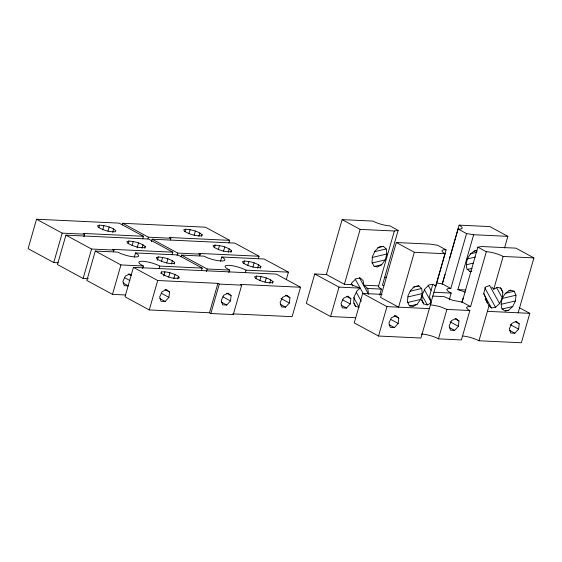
<?xml version="1.0" encoding="UTF-8"?>
<svg xmlns="http://www.w3.org/2000/svg" width="562" height="562" viewBox="0 0 562 562"><rect width="100%" height="100%" fill="white"/><g stroke="black" fill="none" stroke-linecap="round" stroke-linejoin="round"><path stroke-width="0.84" d="M485.118 298.998L489.024 305.707L491.462 307.955L495.551 307.302L499.59 303.578L502.309 297.979L502.835 292.275L501.002 288.278L497.398 287.259L493.752 289.226L491.778 287.042M505.343 311.025L508.687 310.238L512.734 306.515L515.445 300.916L515.972 295.212L514.146 291.214L510.535 290.196L508.884 290.589M168.923 297.361L169.52 292.05L166.478 289.535L162.102 291.706L159.678 296.926L161.034 301.267L165.144 301.464L168.923 297.361L161.336 293.252M230.504 300.937L231.101 295.626L228.067 293.111L223.683 295.282L221.259 300.501L222.615 304.85L226.732 305.04L230.504 300.937L222.959 296.855M289.346 303.03L289.943 297.72L286.908 295.205L282.524 297.375L280.101 302.595L281.457 306.936L285.573 307.133L289.346 303.03L281 298.513M350.238 303.965L350.836 298.654L347.801 296.139L343.417 298.303L340.993 303.529L342.349 307.871L346.466 308.067L350.238 303.965L342.651 299.855M398.177 323.452L398.767 318.141L395.732 315.626L391.356 317.797L388.932 323.017L390.281 327.358L394.398 327.555L398.177 323.452L390.59 319.342M458.388 326.29L458.985 320.979L455.944 318.464L451.567 320.628L449.143 325.855L450.499 330.196L454.609 330.393L458.388 326.29L450.085 321.794M518.6 329.121L519.197 323.817L516.162 321.295L511.778 323.466L509.355 328.686L510.71 333.034L514.82 333.224L518.6 329.121L510.254 324.604M432.677 284.512L429.579 296.265L430.97 302.974L420.917 338.029L378.521 336.034L354.243 322.883L362.68 293.462L382.055 294.376M142.727 238.801L143.451 236.279L119.165 223.128L36.537 219.236L28.1 248.664L53.755 262.552L58.062 262.756M53.755 262.552L62.192 233.132L84.609 234.185L83.886 236.707M172.098 254.705L172.822 252.183L148.544 239.033L65.909 235.148L57.472 264.569L83.127 278.457L88.297 278.703M83.127 278.457L91.564 249.036L113.981 250.09L113.503 251.776M98.828 227.666L99.551 225.144C105.277 225.643 111.416 226.872 115.927 230.652L115.301 231.769C109.379 232.169 103.436 230.23 98.35 227.28L97.479 225.769L99.551 225.144M201.477 270.61L202.194 268.088L177.915 254.944L135.519 252.942A12.497 2.852 16 0 1 135.723 256.925A12.497 2.852 16 0 1 119.896 253.167L117.964 252.12L95.287 251.052L86.85 280.473L112.498 294.369L125.431 294.973M102.698 229.802L103.9 225.594M107.946 231.193L109.147 226.985M112.667 232.232L113.629 228.875M122.277 224.983L122.762 223.297L205.39 227.188L229.675 240.339L228.952 242.861M112.498 294.369L120.935 264.941L143.352 265.995L142.629 268.517M128.199 243.571L128.923 241.049C134.655 241.555 140.788 242.777 145.298 246.563L144.82 248.242M132.07 245.706L133.271 241.498M134.318 257.15L135.519 252.942M137.079 247.933L138.526 242.889M300.551 287.245L276.265 274.094L133.426 267.372L124.989 296.792L149.267 309.943L209.478 312.781L210.855 313.519L233.272 314.572L241.709 285.152L240.339 284.407L300.551 287.245L292.114 316.666L232.773 313.877M142.046 248.144L143.008 244.779M147.932 238.871L148.41 237.192L170.834 238.246L170.349 239.925M151.41 241.73L152.133 239.208L234.761 243.093L259.047 256.244L258.323 258.766M157.332 260.318L158.301 256.953C164.027 257.459 170.167 258.682 174.67 262.468L174.192 264.147M159.081 268.615L159.805 266.093L202.194 268.088M161.442 261.611L162.65 257.41M149.267 309.943L157.704 280.515L217.916 283.353L219.292 284.098L241.709 285.152M161.09 273.561L161.575 271.882C167.497 271.481 173.44 273.42 178.519 276.371L179.39 277.881C173.145 279.328 166.008 276.743 160.95 272.992L161.575 271.882M166.689 263.002L167.898 258.801M163.711 275.991L164.919 271.79M171.417 264.049L172.379 260.684M168.712 276.954L169.921 272.753M177.065 255.619L177.789 253.097L200.205 254.15L199.721 255.836M185.053 231.727L185.776 229.205C191.502 229.703 197.641 230.933 202.151 234.712L201.667 236.398M173.784 278.661L174.993 274.46M181.027 256.792L181.505 255.113L204.182 256.181L206.121 257.227A12.497 2.852 16 0 0 221.941 260.986A12.497 2.852 16 0 0 221.744 257.003L264.14 259.005L288.418 272.149L286.248 279.714M188.916 233.862L190.125 229.654M177.796 278.892L178.519 276.371M194.171 235.246L195.372 231.045M198.892 236.293L199.854 232.935M206.437 271.523L207.16 269.001L229.577 270.055L228.853 272.577M214.424 247.631L215.148 245.109C220.873 245.615 227.013 246.837 231.523 250.624L231.038 252.303M218.295 249.767L219.496 245.559M220.536 261.211L221.744 257.003M223.543 251.158L224.744 246.95M209.478 312.781L217.916 283.353M228.263 252.197L229.233 248.84M210.855 313.519L219.292 284.098M243.796 263.536L244.519 261.014C250.252 261.52 256.384 262.742 260.894 266.529L260.417 268.207M245.306 272.675L246.03 270.153L288.418 272.149M247.666 265.671L248.868 261.471M252.914 267.062L254.122 262.854M257.642 268.109L258.604 264.744M255.928 278.633L256.651 276.111C262.377 276.609 268.517 277.839 273.027 281.618L272.542 283.304M259.792 280.761L261 276.56M265.046 282.152L266.248 277.951M269.767 283.199L270.729 279.841M326.852 274.544L314.741 273.968L306.304 303.396L330.589 316.547L355.676 317.727M383.811 285.384L382.413 285.25L398.149 230.364L389.698 225.783L388.742 225.798A12.497 2.852 16 0 1 372.873 221.077L342.125 219.63L326.382 274.516L344.401 284.274L351.102 284.59L360.094 288.109L356.933 291.018L354.215 296.617L353.688 302.321L355.521 306.318L359.125 307.337L353.667 297.467M330.589 316.547L339.026 287.119L360.094 288.109M344.401 284.274L360.137 229.387L394.355 230.996L398.149 230.364M385.188 259.89L386.881 253.996L386.199 248.945L383.361 246.332L379.28 246.985L375.233 250.708L372.515 256.307L371.995 262.011L373.821 266.002L377.432 267.027L381.668 264.744L385.188 259.89L372.002 263.002M379.729 295.001L381.415 289.114L378.676 287.126L378.612 285.882L394.355 230.996M446.08 249.851L437.636 245.278L430.541 244.126L396.322 242.517L380.586 297.403L398.599 307.161L414.334 252.275L445.09 253.722A12.497 2.852 16 0 1 444.893 249.739L446.08 249.851L430.344 304.737L439.561 306.43L446.909 309.43L469.846 310.512L461.409 339.94L438.472 338.858L436.541 337.811A12.497 2.852 16 0 0 421.359 334.053M378.521 336.034L386.958 306.613L429.354 308.608M420.629 299.434L422.315 293.547L421.641 288.489L418.802 285.875L414.714 286.536L410.674 290.252L407.956 295.858L407.429 301.555L409.262 305.552L412.866 306.571L417.109 304.295L420.629 299.434L407.253 302.595M430.97 302.974L427.324 304.934L423.713 303.916L421.886 299.918L422.406 294.214L425.125 288.615L429.171 284.899L433.253 284.239L435.691 286.487L445.09 253.722M442.154 284.232L444.971 274.397M449.698 257.909L459.098 225.137L489.853 226.591L507.865 236.342L504.528 247.99M507.865 236.342L473.647 234.733L466.551 233.581L450.815 288.468L442.364 283.894L458.107 229.008L459.294 229.12A12.497 2.852 16 0 0 459.098 225.137M449.263 299.806L451.195 293.076L448.146 291.299L446.692 289.535L448.005 288.51L450.815 288.468M438.472 338.858L446.909 309.43M465.252 292.135L457.911 289.62L473.647 234.733M461.922 302.398L463.123 298.19M533.9 257.902L503.145 256.455A12.497 2.852 16 0 0 487.275 251.734L486.32 251.748L470.584 306.634L462.133 302.061L477.869 247.175L481.669 246.535L515.881 248.144L533.9 257.902L518.164 312.788M463.102 336.048A12.497 2.852 16 0 1 478.972 340.762L489.024 305.707M493.752 289.226L503.145 256.455M519.176 307.583L529.804 313.336L521.367 342.764L478.972 340.762M359.343 277.607L368.574 294.312L367.899 289.254L367.007 288.439L367.197 287.99L363.74 285.187L363.129 280.635L360.298 278.021L356.21 278.682L352.163 282.398L351.102 284.59M145.298 246.563L144.673 247.673C138.751 248.074 132.808 246.135 127.722 243.184L126.857 241.674L128.923 241.049M174.67 262.468L174.044 263.578C168.122 263.978 162.179 262.04 157.1 259.089L156.229 257.579L158.301 256.953M202.151 234.712L201.526 235.829C195.604 236.23 189.654 234.291 184.575 231.34L183.704 229.83L185.776 229.205M231.523 250.624L230.898 251.734C224.976 252.134 219.032 250.195 213.946 247.245L213.075 245.735L215.148 245.109M260.894 266.529L260.269 267.638C254.347 268.039 248.404 266.1 243.318 263.149L242.454 261.639L244.519 261.014M273.027 281.618L272.401 282.735C266.479 283.136 260.529 281.197 255.45 278.246L254.579 276.736L256.651 276.111M477.117 251.081L475.67 250.673C468.645 253.223 464.922 261.709 466.903 268.755L469.741 271.369L471.37 271.109M510.535 290.196C503.51 292.746 499.787 301.232 501.768 308.278L504.599 310.891L508.687 310.238M489.411 285.587L485.547 287.006L483.861 292.893L487.247 302.841M377.58 247.694L383.361 246.332M374.489 251.706L386.199 248.945M372.037 257.501L386.881 253.996M374.137 266.521L381.668 264.744M474.019 251.066L475.67 250.673M470.183 253.841L476.801 252.282M467.05 259.012L475.319 257.059M466.53 264.716L473.141 263.149M467.12 269.535L472.08 268.362M469.692 271.692L471.342 271.298M413.014 287.245L418.802 285.875M410.063 291.228L421.641 288.489M408.11 296.905L422.315 293.547M409.586 306.072L417.109 304.295M505.048 293.364L514.146 291.214M501.915 298.534L515.972 295.212M501.241 304.274L515.445 300.916M501.866 309.086L512.734 306.515M470.584 306.634L467.774 306.676L466.46 307.702L467.914 309.465L469.846 310.512M143.451 236.279L83.239 233.441L84.609 234.185M229.675 240.339L169.457 237.501L170.834 238.246M172.822 252.183L112.611 249.352L113.981 250.09M259.047 256.244L198.836 253.413L200.205 254.15M384.289 277.249L386.038 277.326M363.74 285.187L378.612 285.882M457.911 289.62L465.786 289.992M367.007 288.439L381.415 289.114M433.948 292.268L451.195 293.076M432.726 296.083L443.938 296.61L452.916 300.368L462.133 302.061M487.409 311.341L529.804 313.336M442.364 283.894L436.407 282.974M458.107 229.008L466.551 233.581M477.869 247.175L486.32 251.748M396.322 242.517L414.334 252.275M342.125 219.63L360.137 229.387M515.403 321.759L519.197 323.817M509.509 330.351L514.82 333.224M455.206 318.935L458.985 320.979M449.333 327.534L454.609 330.393M362.68 293.462L386.958 306.613M394.215 315.675L398.767 318.141M314.741 273.968L339.026 287.119M347.042 296.596L350.836 298.654M389.087 324.681L394.398 327.555M341.155 305.187L346.466 308.067M285.391 295.254L289.943 297.72M229.577 270.055L226.528 268.278A12.497 2.852 16 0 1 230.153 265.433A12.497 2.852 16 0 1 246.03 270.153M280.255 304.26L285.573 307.133M122.762 223.297L148.41 237.192M152.133 239.208L177.789 253.097M181.505 255.113L207.16 269.001M226.57 293.181L231.101 295.626M221.449 302.18L226.732 305.04M143.352 265.995L140.303 264.217A12.497 2.852 16 0 1 143.935 261.372A12.497 2.852 16 0 1 159.805 266.093M133.426 267.372L157.704 280.515M36.537 219.236L62.192 233.132M65.909 235.148L91.564 249.036M95.287 251.052L120.935 264.941M164.961 289.585L169.52 292.05M128.22 274.024L131.241 275.661M124.609 277.698L129.892 280.557M159.833 298.584L165.144 301.464M123.099 283.023L128.375 285.889L124.265 285.693L122.909 281.351L125.333 276.125L129.71 273.954L130.925 274.966M500.342 287.772L502.835 292.275M496.492 287.463L502.309 297.979M489.621 285.559L499.59 303.578M484.753 287.772L495.551 307.302M483.573 293.687L491.462 307.955M428.061 285.11L430.991 290.406M424.226 289.395L430.176 300.157M421.922 295.176L427.324 304.934M421.641 300.164L423.713 303.916M355.128 278.942L363.108 293.371M351.608 283.803L352.866 286.079M356.231 292.149L361.268 301.26M353.842 303.283L355.521 306.318M435.037 285.067L435.691 286.487"/></g></svg>
